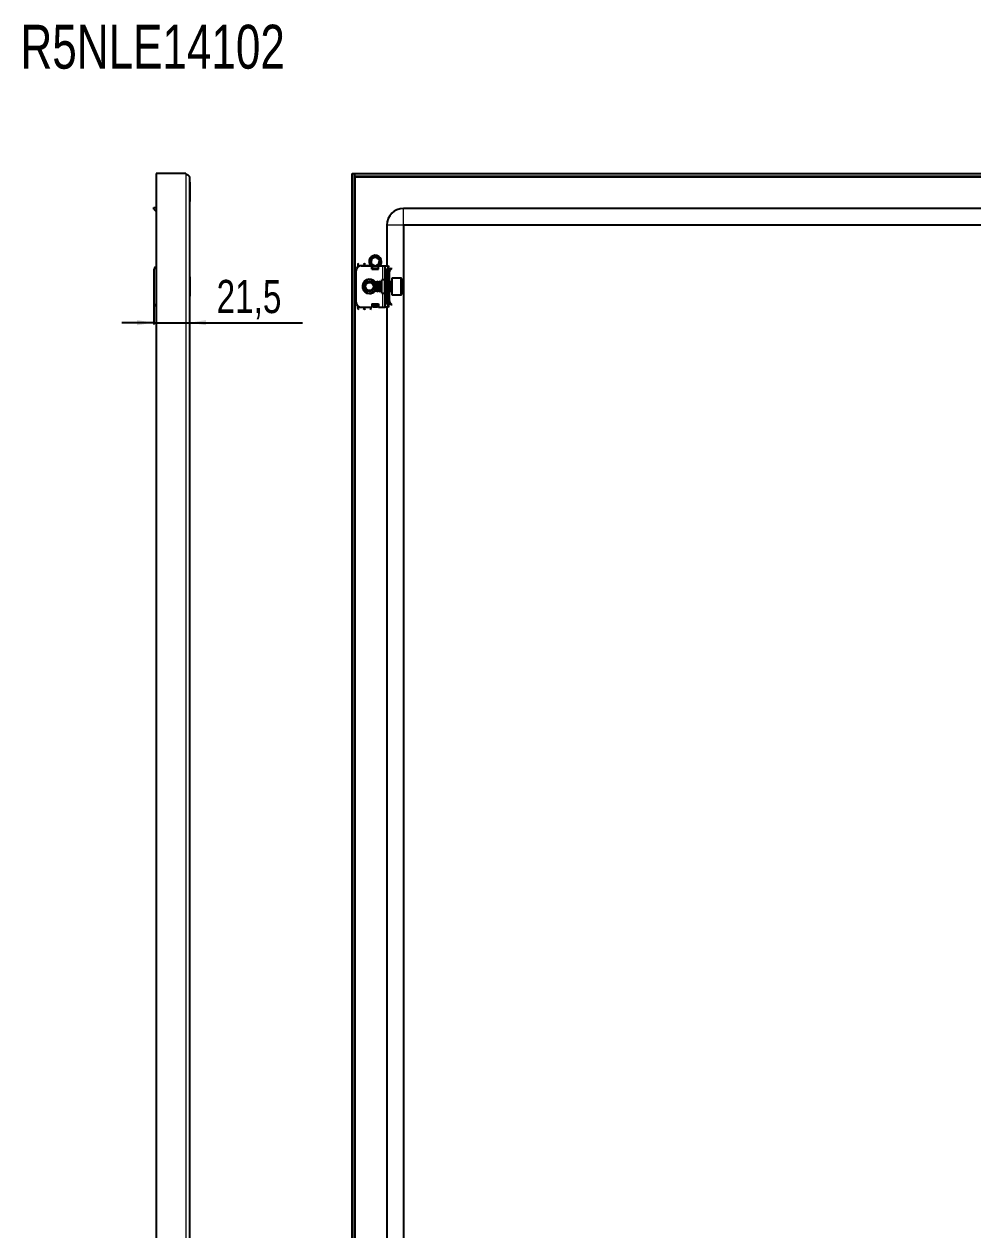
# Model space of a CAD drawing. Header units: millimetres. Extents: x -416 to 1834, y -517 to 1061.
# Drawn here: x 690 to 1262, y 334 to 1061 of the extents above; entities that cross this region are included whole.
import ezdxf

# ---------------------------------------------------------------- set-up
doc = ezdxf.new("R2010")
doc.units = ezdxf.units.MM
doc.layers.add('FORMAT', color=7, linetype='Continuous')
doc.styles.add('SLDTEXTSTYLE0', font='TXT', dxfattribs={"width": 0.75})
doc.dimstyles.new('SLDDIMSTYLE1', dxfattribs={"dimtxt": 20, "dimasz": 10, "dimexe": 0, "dimexo": 0.0625, "dimgap": 5, "dimtad": 2, "dimdec": 1, "dimrnd": 1e-09, "dimzin": 12, "dimdsep": 46, "dimtxsty": 'SLDTEXTSTYLE0', "dimsah": 1, "dimcen": 0.09, "dimadec": 0, "dimazin": 3, "dimtfac": 1, "dimtmove": 0, "dimatfit": 0, "dimfxl": 0, "dimfrac": 2, "dimtolj": 1, "dimtzin": 12, "dimarcsym": 0})

# ---------------------------------------------------------------- blocks, each defined once
blk = doc.blocks.new('_D_4')
at = {"layer": 'FORMAT'}
for p, q in [((768.38, 893.18), (768.38, 879.85)), ((768.38, 880.85), (749.14, 880.85)), ((768.38, 880.85), (789.88, 880.85)), ((789.88, 880.85), (857.99, 880.85))]:
    blk.add_line(p, q, dxfattribs=at)
for points in [[(768.38, 880.85), (758.38, 882.39), (758.38, 879.31)], [(789.88, 880.85), (799.88, 879.31), (799.88, 882.39)]]:
    blk.add_solid(points, dxfattribs=at)
at = {"layer": 'FORMAT', "insert": (806.27, 906.63), "char_height": 20, "attachment_point": 1, "style": 'SLDTEXTSTYLE0'}
blk.add_mtext('21,5', dxfattribs=at)

msp = doc.modelspace()

# ---------------------------------------------------------------- linework, layer by layer
at = {"color": 7, "linetype": 'Continuous', "lineweight": 25}
for p, q in [((769.88, 970.69), (769.88, -390.31)), ((787.78, 970.69), (769.88, 970.69)), ((789.88, 968.59), (789.88, -388.21)), ((887.88, -390.31), (887.88, 970.69)), ((887.88, 970.69), (889.38, 970.69)), ((889.38, -390.31), (889.38, 970.69)), ((889.58, 970.69), (1832.18, 970.69)), ((889.58, 969.19), (889.58, 970.69)), ((889.58, 969.19), (1832.18, 969.19)), ((790.12, 965.47), (789.88, 965.47)), ((790.12, 965.47), (790.12, 953.9)), ((789.88, 953.9), (790.12, 953.9)), ((768.38, 950.19), (769.88, 950.19)), ((768.38, 949.19), (768.38, 950.19)), ((768.38, 949.19), (769.38, 948.19)), ((769.88, 948.19), (769.38, 948.19)), ((1348.38, 949.69), (918.88, 949.69)), ((908.88, 939.69), (908.88, 915.19)), ((918.88, 939.69), (918.88, -359.31)), ((1802.88, 939.69), (918.88, 939.69)), ((891.38, 915.44), (891.38, 914.42)), ((898.88, 917.78), (898.91, 918.03)), ((898.88, 917.58), (898.9, 917.82)), ((898.88, 917.78), (898.88, 917.73)), ((898.88, 917.58), (898.88, 917.53)), ((898.89, 917.99), (898.89, 917.94)), ((898.89, 917.38), (898.9, 917.33)), ((898.92, 918.19), (898.91, 918.14)), ((898.92, 917.19), (898.93, 917.14)), ((898.96, 918.39), (898.95, 918.34)), ((898.96, 918.39), (899.04, 918.63)), ((898.96, 917), (898.97, 916.96)), ((899.01, 918.58), (899, 918.53)), ((899, 916.82), (899.02, 916.78)), ((899.06, 916.65), (899.07, 916.64)), ((899.65, 915.68), (899.68, 915.64)), ((899.79, 915.54), (899.82, 915.5)), ((900.09, 920.1), (900.05, 920.07)), ((900.25, 920.21), (900.46, 920.32)), ((900.43, 920.31), (900.39, 920.29)), ((900.43, 920.24), (900.39, 920.29)), ((900.43, 920.31), (900.65, 920.39)), ((900.61, 920.41), (900.57, 920.39)), ((900.8, 920.49), (900.76, 920.47)), ((900.8, 920.49), (901.03, 920.56)), ((901, 920.55), (900.95, 920.54)), ((901.19, 920.61), (901.14, 920.6)), ((902.08, 920.68), (901.33, 920.61)), ((903.57, 920.16), (903.53, 920.19)), ((903.74, 920.04), (903.7, 920.07)), ((903.9, 919.91), (903.86, 919.94)), ((904.14, 915.72), (903.98, 915.59)), ((904.12, 915.76), (904, 915.57)), ((904.04, 919.77), (904.01, 919.8)), ((904.04, 919.77), (904.16, 919.63)), ((904.15, 919.64), (904.14, 919.66)), ((904.17, 918.55), (904.34, 918.14)), ((904.65, 916.57), (904.54, 916.38)), ((904.66, 916.57), (904.56, 916.39)), ((904.71, 916.71), (904.73, 916.75)), ((904.77, 916.89), (904.78, 916.93)), ((904.87, 917.49), (904.81, 917.18)), ((904.82, 917.08), (904.83, 917.13)), ((904.85, 917.28), (904.86, 917.33)), ((904.87, 917.49), (904.87, 917.54)), ((904.88, 917.69), (904.88, 917.68)), ((768.38, 912.19), (768.38, 893.19)), ((790.13, 908.47), (789.88, 908.47)), ((790.13, 908.47), (790.13, 907.75)), ((890.38, 893.19), (890.38, 912.19)), ((893.38, 915.19), (899.88, 915.19)), ((899.88, 913.19), (899.88, 915.19)), ((900.13, 914.37), (899.88, 914.51)), ((899.88, 913.19), (903.88, 913.19)), ((899.94, 915.4), (899.97, 915.37)), ((900.08, 913.19), (900.08, 914.4)), ((900.1, 915.27), (900.14, 915.24)), ((900.13, 914.81), (900.47, 915.05)), ((900.63, 914.81), (900.13, 914.45)), ((900.13, 914.45), (900.13, 914.81)), ((900.13, 913.54), (900.13, 914.45)), ((900.13, 913.19), (900.13, 913.54)), ((900.27, 915.15), (900.31, 915.13)), ((900.45, 915.05), (900.49, 915.03)), ((900.63, 914.81), (901.03, 914.81)), ((900.98, 914.82), (900.78, 914.93)), ((900.8, 914.89), (900.85, 914.87)), ((900.98, 914.82), (901.02, 914.81)), ((901.16, 914.77), (901.2, 914.76)), ((902.33, 914.72), (902.14, 914.7)), ((902.48, 914.75), (902.52, 914.76)), ((902.85, 914.85), (902.57, 914.79)), ((902.72, 914.81), (903.13, 914.81)), ((903.63, 914.45), (903.13, 914.81)), ((903.22, 915.09), (903.63, 914.81)), ((903.42, 915.11), (903.23, 915.03)), ((903.63, 914.81), (903.63, 914.45)), ((903.88, 914.51), (903.63, 914.37)), ((903.63, 914.45), (903.63, 913.54)), ((903.63, 913.54), (903.63, 913.19)), ((903.88, 913.19), (903.88, 915.19)), ((903.88, 915.19), (906.38, 915.19)), ((906.38, 915.19), (907.88, 915.19)), ((907.88, 915.19), (909.88, 915.19)), ((907.88, 912.19), (907.88, 915.19)), ((907.88, 893.19), (907.88, 912.19)), ((908.88, 893.19), (908.88, 912.19)), ((909.88, 915.19), (909.88, 914.42)), ((909.88, 914.42), (909.88, 890.95)), ((909.88, 914.1), (910.08, 913.89)), ((910.38, 911.44), (909.88, 911.44)), ((909.88, 907.94), (909.88, 911.44)), ((910.38, 913.19), (910.38, 912.73)), ((910.38, 907.94), (910.38, 911.44)), ((910.46, 912.85), (911.44, 913.83)), ((910.82, 912.5), (910.46, 912.85)), ((910.82, 912.5), (911.79, 913.47)), ((911.44, 913.83), (911.79, 913.47)), ((790.13, 907.75), (790.13, 896.9)), ((902.43, 905.69), (901.88, 905.13)), ((901.88, 905.13), (901.88, 901.37)), ((901.88, 901.37), (901.88, 900.24)), ((902.49, 905.69), (902.43, 905.69)), ((902.43, 905.69), (902.43, 901.07)), ((902.43, 901.07), (902.43, 899.69)), ((902.88, 905.13), (902.49, 905.69)), ((902.49, 905.69), (902.49, 905.21)), ((902.49, 905.21), (902.49, 899.69)), ((903.27, 905.69), (902.88, 905.13)), ((902.88, 905.13), (902.88, 904.75)), ((902.88, 904.75), (902.88, 900.24)), ((903.49, 905.69), (903.27, 905.69)), ((903.27, 905.69), (903.27, 905.21)), ((903.27, 905.21), (903.27, 899.69)), ((903.88, 905.13), (903.49, 905.69)), ((903.49, 905.69), (903.49, 905.21)), ((903.49, 905.21), (903.49, 899.69)), ((904.27, 905.69), (903.88, 905.13)), ((903.88, 905.13), (903.88, 904.75)), ((903.88, 904.75), (903.88, 900.24)), ((904.49, 905.69), (904.27, 905.69)), ((904.27, 905.69), (904.27, 905.21)), ((904.27, 905.21), (904.27, 899.69)), ((904.88, 905.13), (904.49, 905.69)), ((904.49, 905.69), (904.49, 905.21)), ((904.49, 905.21), (904.49, 899.69)), ((905.27, 905.69), (904.88, 905.13)), ((904.88, 905.13), (904.88, 904.75)), ((904.88, 904.75), (904.88, 900.24)), ((905.49, 905.69), (905.27, 905.69)), ((905.27, 905.69), (905.27, 905.21)), ((905.27, 905.21), (905.27, 899.69)), ((905.88, 905.13), (905.49, 905.69)), ((905.49, 905.69), (905.49, 905.21)), ((905.49, 905.21), (905.49, 899.69)), ((907.38, 906.69), (905.88, 906.69)), ((905.88, 898.69), (905.88, 906.69)), ((910.38, 907.94), (909.88, 907.94)), ((910.27, 905.69), (909.88, 905.13)), ((910.49, 905.69), (910.27, 905.69)), ((910.27, 905.69), (910.27, 905.21)), ((910.27, 905.21), (910.27, 899.69)), ((910.38, 905.69), (910.38, 907.94)), ((910.88, 905.13), (910.49, 905.69)), ((910.49, 905.69), (910.49, 905.21)), ((910.49, 905.21), (910.49, 899.69)), ((911.27, 905.69), (910.88, 905.13)), ((910.88, 905.13), (910.88, 904.75)), ((910.88, 904.75), (910.88, 900.24)), ((911.63, 905.69), (911.27, 905.69)), ((911.27, 905.69), (911.27, 905.21)), ((911.27, 905.21), (911.27, 899.69)), ((917.28, 907.69), (911.88, 907.69)), ((911.88, 907.69), (911.88, 899.99)), ((917.88, 907.09), (917.88, 900.32)), ((789.88, 896.9), (790.13, 896.9)), ((901.88, 900.24), (902.43, 899.69)), ((902.43, 899.69), (902.49, 899.69)), ((902.49, 899.69), (902.88, 900.24)), ((902.88, 900.24), (903.27, 899.69)), ((903.27, 899.69), (903.49, 899.69)), ((903.49, 899.69), (903.88, 900.24)), ((903.88, 900.24), (904.27, 899.69)), ((904.27, 899.69), (904.49, 899.69)), ((904.49, 899.69), (904.88, 900.24)), ((904.88, 900.24), (905.27, 899.69)), ((905.27, 899.69), (905.49, 899.69)), ((905.49, 899.69), (905.88, 900.24)), ((905.88, 898.69), (907.38, 898.69)), ((909.88, 900.24), (910.27, 899.69)), ((909.88, 897.44), (910.38, 897.44)), ((909.88, 893.94), (909.88, 897.44)), ((910.38, 893.94), (909.88, 893.94)), ((910.27, 899.69), (910.49, 899.69)), ((910.38, 897.44), (910.38, 899.69)), ((910.38, 893.94), (910.38, 897.44)), ((910.49, 899.69), (910.88, 900.24)), ((910.88, 900.24), (911.27, 899.69)), ((911.27, 899.69), (911.63, 899.69)), ((911.88, 899.99), (911.88, 897.69)), ((911.88, 897.69), (917.28, 897.69)), ((917.88, 900.32), (917.88, 898.29)), ((891.38, 890.95), (891.38, 889.94)), ((893.38, 890.19), (899.88, 890.19)), ((899.38, 890.19), (899.38, 889.94)), ((899.88, 892.19), (899.88, 890.19)), ((899.88, 892.19), (903.88, 892.19)), ((899.88, 890.3), (900.08, 890.3)), ((900.08, 890.3), (900.08, 892.19)), ((900.13, 891.83), (900.13, 892.19)), ((900.13, 890.92), (900.13, 891.83)), ((900.13, 890.57), (900.13, 890.92)), ((900.13, 890.92), (900.63, 890.57)), ((900.63, 890.21), (900.13, 890.57)), ((900.63, 890.57), (900.63, 890.21)), ((903.13, 890.57), (900.63, 890.57)), ((903.13, 890.21), (900.63, 890.21)), ((903.13, 890.57), (903.63, 890.92)), ((903.13, 890.21), (903.13, 890.57)), ((903.63, 890.57), (903.13, 890.21)), ((903.63, 892.19), (903.63, 891.83)), ((903.63, 891.83), (903.63, 890.92)), ((903.63, 890.92), (903.63, 890.57)), ((903.88, 892.19), (903.88, 890.19)), ((903.88, 890.19), (906.38, 890.19)), ((906.38, 890.19), (907.88, 890.19)), ((907.88, 890.19), (907.88, 893.19)), ((909.88, 890.19), (907.88, 890.19)), ((908.88, 890.19), (908.88, 302.69)), ((910.08, 891.48), (909.88, 891.27)), ((909.88, 890.95), (909.88, 890.19)), ((910.38, 892.19), (910.38, 892.58)), ((910.82, 892.88), (910.46, 892.52)), ((910.46, 892.52), (911.44, 891.55)), ((910.82, 892.88), (911.79, 891.9)), ((911.44, 891.55), (911.79, 891.9))]:
    msp.add_line(p, q, dxfattribs=at)
at = {"color": 8, "linetype": 'Continuous', "lineweight": 18}
for p, q in [((787.78, 970.69), (787.78, -390.31)), ((889.98, -388.21), (889.98, 968.59)), ((889.98, 968.59), (1831.78, 968.59)), ((918.88, 939.69), (918.88, 949.69)), ((918.88, 939.69), (908.88, 939.69)), ((891.38, 915.44), (895.38, 915.44)), ((895.38, 915.44), (898.88, 915.44)), ((903.63, 913.54), (900.13, 913.54)), ((906.38, 906.69), (906.38, 915.19)), ((908.88, 912.19), (907.88, 912.19)), ((909.88, 913.69), (910.08, 913.89)), ((909.88, 913.19), (910.38, 913.19)), ((907.38, 898.69), (907.38, 906.69)), ((911.63, 899.69), (911.63, 905.69)), ((917.28, 899.99), (917.28, 907.69)), ((906.38, 890.19), (906.38, 898.69)), ((917.28, 897.69), (917.28, 899.99)), ((891.38, 889.94), (895.38, 889.94)), ((899.38, 889.94), (895.38, 889.94)), ((900.13, 891.83), (903.63, 891.83)), ((907.88, 893.19), (908.88, 893.19)), ((909.88, 892.19), (910.38, 892.19)), ((909.88, 891.69), (910.08, 891.48))]:
    msp.add_line(p, q, dxfattribs=at)
at = {"color": 7, "linetype": 'Continuous', "lineweight": 25}
for radius in [3, 2.76, 2.45]:
    msp.add_circle((898.38, 902.69), radius, dxfattribs=at)
for centre, radius, start, end in [((918.88, 939.69), 10, 90, 180), ((901.88, 917.69), 3.75, 0, 221.81031), ((901.88, 917.69), 2.5, 168.59442, 228.59442), ((901.88, 917.69), 2.5, 108.59442, 168.59442), ((901.88, 917.69), 2.5, 228.59442, 288.59442), ((901.88, 917.69), 2.5, 75.88813, 108.59442), ((901.88, 917.69), 3, 59.92857, 86.21929), ((901.88, 917.69), 2.5, 288.59442, 348.59442), ((901.88, 917.69), 3, 360, 40.74374), ((901.88, 917.69), 2.5, 348.59442, 10.51652), ((901.88, 917.69), 3.75, 318.18969, 0), ((771.38, 912.19), 3, 120, 180), ((893.38, 912.19), 3, 90, 180), ((911.88, 912.19), 3, 131.81031, 180), ((909.38, 913.19), 1, 360, 45), ((898.38, 902.69), 4, 90, 331.04498), ((898.38, 902.69), 4, 28.95502, 90), ((907.38, 907.19), 0.5, 270, 0), ((911.63, 905.94), 0.25, 270, 0), ((917.28, 907.09), 0.6, 0, 90), ((907.38, 898.19), 0.5, 0, 90), ((911.63, 899.44), 0.25, 0, 90), ((917.28, 898.29), 0.6, 270, 0), ((771.38, 893.19), 3, 180, 240), ((893.38, 893.19), 3, 180, 270), ((911.88, 893.19), 3, 180, 228.18969), ((909.38, 892.19), 1, 315, 360)]:
    msp.add_arc(centre, radius, start, end, dxfattribs=at)
at = {"color": 8, "linetype": 'Continuous', "lineweight": 18}
for start, end in [(35.46217, 270), (270, 324.53783)]:
    msp.add_arc((898.38, 902.69), 4.5, start, end, dxfattribs=at)
at = {"color": 7, "linetype": 'Continuous', "lineweight": 25}
for points, knots in [([(787.78, 970.69), (788.06, 970.51), (788.62, 970.15), (789.32, 969.62), (789.79, 969.09), (789.85, 968.75), (789.88, 968.59)], [0, 0, 0, 0, 0.254757, 0.509649, 0.764542, 1, 1, 1, 1]), ([(889.58, 969.58), (889.57, 969.61), (889.43, 969.98), (889.4, 970.35), (889.38, 970.69)], [0, 0, 0, 0, 0.09093, 1, 1, 1, 1]), ([(889.98, 968.59), (889.89, 968.77), (889.8, 968.97), (889.73, 969.17), (889.72, 969.19)], [0, 0, 0, 0, 0.908361, 1, 1, 1, 1]), ([(891.38, 915.44), (891.47, 915.68), (891.66, 916.17), (891.85, 916.56), (891.95, 916.76)], [0, 0, 0, 0, 0.502065, 1, 1, 1, 1]), ([(894.81, 916.75), (894.88, 916.59), (895.06, 916.24), (895.25, 915.76), (895.36, 915.48), (895.38, 915.44)], [0, 0, 0, 0, 0.415483, 0.917152, 1, 1, 1, 1]), ([(895.38, 915.44), (895.47, 915.68), (895.66, 916.17), (895.85, 916.56), (895.95, 916.76)], [0, 0, 0, 0, 0.502065, 1, 1, 1, 1]), ([(898.88, 917.78), (898.91, 917.8), (898.97, 917.83), (899.07, 917.85), (899.16, 917.86), (899.21, 917.85), (899.23, 917.84)], [0, 0, 0, 0, 0.293779, 0.558982, 0.818494, 1, 1, 1, 1]), ([(899.1, 917.75), (899.09, 917.76), (899.04, 917.76), (898.96, 917.76), (898.91, 917.74), (898.88, 917.73)], [0, 0, 0, 0, 0.236131, 0.613435, 1, 1, 1, 1]), ([(899.65, 915.68), (899.53, 915.83), (899.25, 916.18), (898.96, 916.84), (898.91, 917.35), (898.88, 917.6)], [0, 0, 0, 0, 0.274163, 0.639603, 1, 1, 1, 1]), ([(898.89, 917.99), (898.93, 918), (898.99, 918.02), (899.09, 918.04), (899.18, 918.03), (899.26, 918.01), (899.32, 917.99), (899.34, 917.97), (899.34, 917.97)], [0, 0, 0, 0, 0.227908, 0.430276, 0.627707, 0.816134, 0.99284, 1, 1, 1, 1]), ([(899.27, 917.89), (899.27, 917.89), (899.23, 917.91), (899.16, 917.94), (899.07, 917.95), (898.97, 917.95), (898.92, 917.94), (898.89, 917.94)], [0, 0, 0, 0, 0.050156, 0.304513, 0.55888, 0.776903, 1, 1, 1, 1]), ([(898.99, 916.94), (898.97, 916.98), (898.91, 917.13), (898.9, 917.3), (898.89, 917.41)], [0, 0, 0, 0, 0.28291, 1, 1, 1, 1]), ([(899.35, 918), (899.33, 918.02), (899.28, 918.06), (899.19, 918.11), (899.1, 918.14), (899, 918.15), (898.94, 918.15), (898.91, 918.14)], [0, 0, 0, 0, 0.19243, 0.403622, 0.614801, 0.805152, 1, 1, 1, 1]), ([(898.92, 918.19), (898.96, 918.2), (899.02, 918.22), (899.12, 918.22), (899.2, 918.2), (899.28, 918.17), (899.35, 918.13), (899.38, 918.1), (899.4, 918.09)], [0, 0, 0, 0, 0.205811, 0.38496, 0.558827, 0.724121, 0.878934, 1, 1, 1, 1]), ([(899.38, 918.14), (899.36, 918.16), (899.32, 918.21), (899.24, 918.26), (899.15, 918.31), (899.05, 918.34), (898.98, 918.34), (898.95, 918.34)], [0, 0, 0, 0, 0.183111, 0.381533, 0.579913, 0.787111, 1, 1, 1, 1]), ([(898.96, 918.39), (899, 918.39), (899.06, 918.4), (899.16, 918.39), (899.24, 918.36), (899.31, 918.32), (899.37, 918.27), (899.4, 918.23), (899.41, 918.21)], [0, 0, 0, 0, 0.207037, 0.38272, 0.55212, 0.712365, 0.86221, 1, 1, 1, 1]), ([(899, 918.52), (899.01, 918.54), (899.02, 918.65), (899.08, 918.76), (899.12, 918.84)], [0, 0, 0, 0, 0.218168, 1, 1, 1, 1]), ([(899.42, 918.22), (899.41, 918.24), (899.39, 918.29), (899.33, 918.36), (899.26, 918.43), (899.17, 918.48), (899.09, 918.52), (899.03, 918.53), (899, 918.53)], [0, 0, 0, 0, 0.112687, 0.266978, 0.464332, 0.661607, 0.829157, 1, 1, 1, 1]), ([(899.19, 916.39), (899.17, 916.42), (899.08, 916.55), (899.03, 916.72), (899, 916.85)], [0, 0, 0, 0, 0.192577, 1, 1, 1, 1]), ([(899.01, 918.58), (899.04, 918.58), (899.1, 918.58), (899.19, 918.55), (899.26, 918.51), (899.32, 918.47), (899.37, 918.41), (899.41, 918.35), (899.43, 918.31), (899.43, 918.3)], [0, 0, 0, 0, 0.164802, 0.328662, 0.485343, 0.633184, 0.771489, 0.900657, 1, 1, 1, 1]), ([(899.43, 918.18), (899.42, 918.15), (899.4, 918.07), (899.35, 917.97), (899.28, 917.89), (899.21, 917.82), (899.14, 917.77), (899.08, 917.74), (899.05, 917.73), (899.04, 917.72)], [0, 0, 0, 0, 0.125166, 0.336769, 0.488675, 0.640371, 0.791962, 0.943503, 1, 1, 1, 1]), ([(899.04, 917.72), (899.04, 917.65), (899.06, 917.26), (899.24, 916.59), (899.61, 916.11), (899.78, 915.89)], [0, 0, 0, 0, 0.108003, 0.585763, 1, 1, 1, 1]), ([(900.42, 920.24), (900.34, 920.19), (899.99, 919.96), (899.5, 919.45), (899.28, 918.9), (899.18, 918.65)], [0, 0, 0, 0, 0.128781, 0.613629, 1, 1, 1, 1]), ([(899.18, 918.65), (899.18, 918.65), (899.21, 918.64), (899.26, 918.62), (899.33, 918.57), (899.37, 918.51), (899.41, 918.44), (899.44, 918.34), (899.44, 918.24), (899.43, 918.19), (899.43, 918.18)], [0, 0, 0, 0, 0.022761, 0.192243, 0.346896, 0.477535, 0.588677, 0.783334, 0.968624, 1, 1, 1, 1]), ([(899.44, 918.25), (899.44, 918.28), (899.43, 918.35), (899.39, 918.43), (899.34, 918.51), (899.28, 918.57), (899.22, 918.62), (899.19, 918.65), (899.18, 918.65)], [0, 0, 0, 0, 0.182737, 0.363423, 0.543947, 0.724373, 0.904747, 1, 1, 1, 1]), ([(899.57, 915.8), (899.53, 915.84), (899.39, 915.98), (899.3, 916.15), (899.23, 916.27)], [0, 0, 0, 0, 0.288707, 1, 1, 1, 1]), ([(899.24, 919.1), (899.25, 919.12), (899.32, 919.3), (899.44, 919.45), (899.55, 919.58)], [0, 0, 0, 0, 0.128161, 1, 1, 1, 1]), ([(899.65, 915.68), (899.67, 915.7), (899.7, 915.75), (899.76, 915.81), (899.83, 915.85), (899.91, 915.88), (899.98, 915.89), (900.04, 915.9), (900.08, 915.89), (900.1, 915.88)], [0, 0, 0, 0, 0.169226, 0.337427, 0.497935, 0.649179, 0.790582, 0.922688, 1, 1, 1, 1]), ([(900.14, 915.84), (900.14, 915.84), (900.07, 915.85), (899.97, 915.83), (899.86, 915.78), (899.77, 915.73), (899.71, 915.67), (899.68, 915.64)], [0, 0, 0, 0, 0.046579, 0.362688, 0.551736, 0.740753, 1, 1, 1, 1]), ([(899.78, 915.89), (899.78, 915.89), (899.81, 915.91), (899.86, 915.92), (899.95, 915.93), (900.05, 915.92), (900.15, 915.87), (900.2, 915.83), (900.22, 915.81)], [0, 0, 0, 0, 0.0458661, 0.2307436, 0.3874614, 0.6582461, 0.861978, 1, 1, 1, 1]), ([(900.14, 915.87), (900.11, 915.89), (900.05, 915.91), (899.95, 915.91), (899.86, 915.91), (899.81, 915.9), (899.78, 915.89)], [0, 0, 0, 0, 0.2517951, 0.502165, 0.752314, 1, 1, 1, 1]), ([(899.79, 915.54), (899.8, 915.57), (899.83, 915.63), (899.89, 915.7), (899.95, 915.76), (900.02, 915.79), (900.09, 915.82), (900.14, 915.82), (900.16, 915.82)], [0, 0, 0, 0, 0.211659, 0.390361, 0.562352, 0.724819, 0.876696, 1, 1, 1, 1]), ([(900.23, 915.77), (900.2, 915.76), (900.13, 915.75), (900.04, 915.71), (899.96, 915.66), (899.88, 915.59), (899.84, 915.53), (899.82, 915.5)], [0, 0, 0, 0, 0.190996, 0.383798, 0.576553, 0.78528, 1, 1, 1, 1]), ([(899.94, 915.4), (899.95, 915.43), (899.97, 915.5), (900.01, 915.58), (900.07, 915.65), (900.14, 915.7), (900.2, 915.73), (900.23, 915.74), (900.24, 915.74)], [0, 0, 0, 0, 0.2192122, 0.4093392, 0.5935966, 0.7685681, 0.9323945, 1, 1, 1, 1]), ([(900.33, 915.68), (900.33, 915.68), (900.3, 915.67), (900.24, 915.64), (900.15, 915.59), (900.07, 915.53), (900.01, 915.45), (899.99, 915.4), (899.97, 915.37)], [0, 0, 0, 0, 0.002693, 0.20821, 0.413641, 0.619057, 0.807274, 1, 1, 1, 1]), ([(900.1, 915.27), (900.1, 915.31), (900.12, 915.38), (900.15, 915.46), (900.2, 915.54), (900.27, 915.6), (900.31, 915.64), (900.35, 915.65), (900.35, 915.65)], [0, 0, 0, 0, 0.222831, 0.420099, 0.612409, 0.79585, 0.967895, 1, 1, 1, 1]), ([(900.39, 915.55), (900.38, 915.55), (900.34, 915.53), (900.28, 915.48), (900.22, 915.4), (900.17, 915.33), (900.15, 915.27), (900.14, 915.24)], [0, 0, 0, 0, 0.084965, 0.329338, 0.573716, 0.784411, 1, 1, 1, 1]), ([(900.22, 915.81), (900.23, 915.8), (900.27, 915.77), (900.32, 915.71), (900.37, 915.62), (900.4, 915.54), (900.43, 915.45), (900.43, 915.39), (900.43, 915.37)], [0, 0, 0, 0, 0.066273, 0.267344, 0.423096, 0.618734, 0.814089, 1, 1, 1, 1]), ([(900.27, 915.15), (900.27, 915.19), (900.28, 915.26), (900.31, 915.35), (900.35, 915.44), (900.39, 915.49), (900.41, 915.5), (900.41, 915.51)], [0, 0, 0, 0, 0.275174, 0.522846, 0.765225, 0.99702, 1, 1, 1, 1]), ([(901.08, 920.06), (901.07, 920.05), (901.02, 920.04), (900.94, 920.03), (900.84, 920.03), (900.75, 920.04), (900.67, 920.06), (900.59, 920.1), (900.51, 920.15), (900.45, 920.19), (900.42, 920.23), (900.42, 920.24)], [0, 0, 0, 0, 0.0429601, 0.1733, 0.2742626, 0.4010814, 0.5277159, 0.6542588, 0.7807587, 0.9368521, 1, 1, 1, 1]), ([(900.43, 920.31), (900.46, 920.29), (900.52, 920.26), (900.59, 920.18), (900.63, 920.12), (900.65, 920.08), (900.65, 920.07)], [0, 0, 0, 0, 0.319514, 0.608493, 0.891527, 1, 1, 1, 1]), ([(900.72, 920.05), (900.72, 920.05), (900.72, 920.08), (900.71, 920.15), (900.67, 920.24), (900.63, 920.32), (900.59, 920.36), (900.57, 920.39)], [0, 0, 0, 0, 0.00279, 0.269575, 0.536371, 0.765499, 1, 1, 1, 1]), ([(900.61, 920.41), (900.64, 920.38), (900.7, 920.34), (900.76, 920.27), (900.8, 920.19), (900.83, 920.11), (900.83, 920.05), (900.83, 920.03)], [0, 0, 0, 0, 0.234253, 0.442787, 0.646465, 0.841043, 1, 1, 1, 1]), ([(900.87, 920.03), (900.87, 920.06), (900.88, 920.12), (900.87, 920.22), (900.85, 920.31), (900.81, 920.4), (900.78, 920.45), (900.76, 920.47)], [0, 0, 0, 0, 0.181695, 0.396783, 0.61186, 0.803681, 1, 1, 1, 1]), ([(900.8, 920.49), (900.83, 920.46), (900.88, 920.42), (900.93, 920.33), (900.96, 920.25), (900.98, 920.17), (900.98, 920.09), (900.97, 920.05), (900.96, 920.03)], [0, 0, 0, 0, 0.208724, 0.39105, 0.568219, 0.73683, 0.894853, 1, 1, 1, 1]), ([(900.99, 920.04), (900.99, 920.04), (901.01, 920.08), (901.02, 920.16), (901.03, 920.26), (901.02, 920.36), (901, 920.45), (900.97, 920.51), (900.95, 920.54)], [0, 0, 0, 0, 0.043388, 0.23288, 0.422274, 0.611632, 0.803279, 1, 1, 1, 1]), ([(901, 920.55), (901.02, 920.53), (901.06, 920.47), (901.1, 920.39), (901.12, 920.3), (901.12, 920.22), (901.11, 920.14), (901.09, 920.09), (901.08, 920.06), (901.07, 920.06)], [0, 0, 0, 0, 0.198483, 0.367712, 0.531083, 0.685778, 0.830503, 0.965152, 1, 1, 1, 1]), ([(901.33, 920.61), (901.34, 920.59), (901.36, 920.55), (901.37, 920.47), (901.37, 920.39), (901.36, 920.31), (901.32, 920.23), (901.26, 920.15), (901.16, 920.09), (901.1, 920.07), (901.08, 920.06)], [0, 0, 0, 0, 0.098631, 0.238541, 0.378532, 0.49895, 0.601027, 0.777401, 0.9101, 1, 1, 1, 1]), ([(901.1, 920.07), (901.11, 920.1), (901.14, 920.15), (901.17, 920.23), (901.18, 920.33), (901.19, 920.46), (901.16, 920.54), (901.14, 920.6)], [0, 0, 0, 0, 0.13286, 0.29106, 0.491007, 0.69089, 1, 1, 1, 1]), ([(901.19, 920.61), (901.2, 920.58), (901.23, 920.53), (901.25, 920.44), (901.26, 920.36), (901.26, 920.28), (901.23, 920.19), (901.19, 920.13), (901.16, 920.09)], [0, 0, 0, 0, 0.16279, 0.324686, 0.479688, 0.626058, 0.76302, 1, 1, 1, 1]), ([(901.18, 920.1), (901.18, 920.11), (901.21, 920.14), (901.25, 920.19), (901.29, 920.27), (901.32, 920.36), (901.34, 920.46), (901.34, 920.54), (901.33, 920.59), (901.33, 920.61)], [0, 0, 0, 0, 0.036757, 0.196192, 0.355485, 0.51469, 0.719746, 0.882005, 1, 1, 1, 1]), ([(902.49, 920.11), (902.77, 920.06), (903.07, 920.01), (903.33, 919.88), (903.34, 919.87)], [0, 0, 0, 0, 0.9656715, 1, 1, 1, 1]), ([(902.49, 920.11), (902.58, 920.07), (902.72, 920.02), (902.84, 919.94), (902.88, 919.92)], [0, 0, 0, 0, 0.681733, 1, 1, 1, 1]), ([(902.88, 919.92), (902.96, 919.88), (903.28, 919.73), (903.79, 919.31), (904.04, 918.81), (904.17, 918.55)], [0, 0, 0, 0, 0.130652, 0.560007, 1, 1, 1, 1]), ([(903.04, 915.32), (903.1, 915.36), (903.42, 915.55), (903.92, 916.01), (904.22, 916.6), (904.31, 916.94), (904.33, 917)], [0, 0, 0, 0, 0.104785, 0.513079, 0.918136, 1, 1, 1, 1]), ([(903.34, 919.87), (903.34, 919.89), (903.33, 919.94), (903.32, 920.01), (903.32, 920.1), (903.34, 920.19), (903.37, 920.25), (903.38, 920.28)], [0, 0, 0, 0, 0.113604, 0.31095, 0.508229, 0.75166, 1, 1, 1, 1]), ([(903.4, 920.27), (903.4, 920.24), (903.4, 920.17), (903.37, 920.07), (903.34, 920.01), (903.33, 919.99), (903.33, 919.99)], [0, 0, 0, 0, 0.357139, 0.680979, 0.998183, 1, 1, 1, 1]), ([(903.34, 919.9), (903.36, 919.92), (903.41, 919.95), (903.46, 920.02), (903.51, 920.1), (903.52, 920.16), (903.53, 920.19)], [0, 0, 0, 0, 0.228254, 0.510351, 0.752319, 1, 1, 1, 1]), ([(903.95, 919.47), (903.93, 919.46), (903.89, 919.45), (903.8, 919.44), (903.7, 919.46), (903.61, 919.5), (903.53, 919.55), (903.45, 919.63), (903.38, 919.75), (903.35, 919.83), (903.34, 919.87)], [0, 0, 0, 0, 0.073646, 0.169563, 0.351373, 0.438893, 0.519676, 0.682906, 0.8512, 1, 1, 1, 1]), ([(903.57, 920.16), (903.57, 920.13), (903.56, 920.06), (903.53, 919.96), (903.48, 919.89), (903.43, 919.83), (903.39, 919.8), (903.37, 919.79)], [0, 0, 0, 0, 0.240212, 0.454711, 0.664287, 0.864517, 1, 1, 1, 1]), ([(903.38, 919.75), (903.41, 919.76), (903.47, 919.79), (903.54, 919.84), (903.61, 919.91), (903.67, 919.99), (903.69, 920.04), (903.7, 920.07)], [0, 0, 0, 0, 0.172104, 0.391099, 0.610089, 0.802801, 1, 1, 1, 1]), ([(904.71, 916.71), (904.51, 916.28), (904.19, 915.64), (903.6, 915.24), (903.4, 915.1)], [0, 0, 0, 0, 0.657042, 1, 1, 1, 1]), ([(903.74, 920.04), (903.73, 920), (903.72, 919.94), (903.67, 919.85), (903.62, 919.78), (903.55, 919.72), (903.49, 919.68), (903.45, 919.67), (903.43, 919.67)], [0, 0, 0, 0, 0.209239, 0.392702, 0.571062, 0.740844, 0.899958, 1, 1, 1, 1]), ([(903.45, 919.65), (903.46, 919.65), (903.5, 919.65), (903.57, 919.68), (903.66, 919.72), (903.74, 919.78), (903.81, 919.85), (903.84, 919.91), (903.86, 919.94)], [0, 0, 0, 0, 0.0505, 0.241124, 0.431653, 0.622154, 0.808692, 1, 1, 1, 1]), ([(903.9, 919.91), (903.88, 919.87), (903.86, 919.81), (903.81, 919.73), (903.74, 919.67), (903.68, 919.62), (903.6, 919.59), (903.55, 919.58), (903.51, 919.58), (903.51, 919.58)], [0, 0, 0, 0, 0.198035, 0.367663, 0.531495, 0.686664, 0.831818, 0.981917, 1, 1, 1, 1]), ([(903.52, 919.57), (903.53, 919.57), (903.56, 919.56), (903.63, 919.57), (903.71, 919.59), (903.8, 919.62), (903.87, 919.67), (903.95, 919.73), (903.99, 919.78), (904.01, 919.8)], [0, 0, 0, 0, 0.018281, 0.175639, 0.332896, 0.490097, 0.647274, 0.821632, 1, 1, 1, 1]), ([(904.04, 919.77), (904.02, 919.74), (903.99, 919.69), (903.94, 919.62), (903.87, 919.57), (903.8, 919.54), (903.72, 919.52), (903.65, 919.51), (903.6, 919.52), (903.57, 919.53)], [0, 0, 0, 0, 0.159446, 0.318034, 0.469983, 0.61348, 0.747649, 0.872856, 1, 1, 1, 1]), ([(903.59, 919.52), (903.62, 919.51), (903.68, 919.49), (903.76, 919.5), (903.84, 919.5), (903.92, 919.53), (904.03, 919.57), (904.1, 919.63), (904.14, 919.66)], [0, 0, 0, 0, 0.149407, 0.278563, 0.407661, 0.536722, 0.727045, 1, 1, 1, 1]), ([(904.43, 916.17), (904.41, 916.11), (904.31, 915.82), (904.06, 915.61), (903.86, 915.43)], [0, 0, 0, 0, 0.171865, 1, 1, 1, 1]), ([(903.89, 915.46), (903.89, 915.46), (903.9, 915.47), (903.91, 915.48), (903.92, 915.49)], [0, 0, 0, 0, 0.485158, 1, 1, 1, 1]), ([(904.15, 919.64), (904.13, 919.62), (904.1, 919.57), (904.04, 919.52), (903.98, 919.48), (903.95, 919.47), (903.95, 919.47)], [0, 0, 0, 0, 0.315056, 0.630194, 0.945514, 1, 1, 1, 1]), ([(903.95, 919.47), (903.97, 919.45), (904.22, 919.22), (904.56, 918.76), (904.8, 918.15), (904.86, 917.8), (904.88, 917.69)], [0, 0, 0, 0, 0.050685, 0.485619, 0.826643, 1, 1, 1, 1]), ([(904.02, 915.59), (904.02, 915.59), (904.03, 915.6), (904.04, 915.61), (904.05, 915.62)], [0, 0, 0, 0, 0.4842322, 1, 1, 1, 1]), ([(904.51, 916.3), (904.48, 916.23), (904.4, 916.02), (904.24, 915.86), (904.13, 915.75)], [0, 0, 0, 0, 0.333789, 1, 1, 1, 1]), ([(904.14, 915.72), (904.15, 915.73), (904.16, 915.74), (904.18, 915.76), (904.19, 915.78)], [0, 0, 0, 0, 0.296796, 1, 1, 1, 1]), ([(904.33, 917), (904.32, 917.03), (904.31, 917.09), (904.32, 917.16), (904.33, 917.19)], [0, 0, 0, 0, 0.5444726, 1, 1, 1, 1]), ([(904.77, 916.89), (904.74, 916.89), (904.68, 916.88), (904.59, 916.9), (904.51, 916.93), (904.44, 916.97), (904.39, 917.03), (904.35, 917.08), (904.33, 917.12), (904.32, 917.13)], [0, 0, 0, 0, 0.165667, 0.330522, 0.488809, 0.638525, 0.778629, 0.909213, 1, 1, 1, 1]), ([(904.71, 916.71), (904.68, 916.71), (904.63, 916.72), (904.55, 916.75), (904.48, 916.79), (904.42, 916.84), (904.37, 916.9), (904.34, 916.97), (904.32, 917.02), (904.32, 917.05), (904.32, 917.06)], [0, 0, 0, 0, 0.154027, 0.307095, 0.452862, 0.590123, 0.718565, 0.838856, 0.95247, 1, 1, 1, 1]), ([(904.33, 917.19), (904.33, 917.2), (904.34, 917.25), (904.36, 917.3), (904.38, 917.34), (904.39, 917.35)], [0, 0, 0, 0, 0.157682, 0.8030401, 1, 1, 1, 1]), ([(904.39, 917.35), (904.39, 917.46), (904.41, 917.73), (904.36, 917.99), (904.34, 918.14)], [0, 0, 0, 0, 0.408521, 1, 1, 1, 1]), ([(904.82, 917.08), (904.78, 917.07), (904.71, 917.06), (904.62, 917.07), (904.53, 917.09), (904.46, 917.12), (904.4, 917.17), (904.37, 917.2), (904.35, 917.22)], [0, 0, 0, 0, 0.208898, 0.388587, 0.562428, 0.727295, 0.881578, 1, 1, 1, 1]), ([(904.35, 917.19), (904.37, 917.17), (904.4, 917.12), (904.46, 917.07), (904.53, 917.01), (904.61, 916.97), (904.69, 916.94), (904.75, 916.94), (904.78, 916.93)], [0, 0, 0, 0, 0.1372662, 0.3079499, 0.478578, 0.6491848, 0.8228334, 1, 1, 1, 1]), ([(904.35, 917.05), (904.36, 917.04), (904.38, 916.99), (904.43, 916.93), (904.5, 916.86), (904.58, 916.81), (904.65, 916.77), (904.7, 916.76), (904.73, 916.75)], [0, 0, 0, 0, 0.076151, 0.276704, 0.47712, 0.677473, 0.837574, 1, 1, 1, 1]), ([(904.36, 917.34), (904.36, 917.33), (904.39, 917.29), (904.46, 917.24), (904.54, 917.18), (904.64, 917.15), (904.73, 917.13), (904.79, 917.13), (904.83, 917.13)], [0, 0, 0, 0, 0.069872, 0.258455, 0.446951, 0.635422, 0.81547, 1, 1, 1, 1]), ([(904.85, 917.28), (904.82, 917.27), (904.75, 917.25), (904.65, 917.24), (904.56, 917.25), (904.48, 917.28), (904.42, 917.31), (904.39, 917.33), (904.38, 917.34)], [0, 0, 0, 0, 0.214065, 0.402363, 0.585629, 0.760234, 0.923894, 1, 1, 1, 1]), ([(904.39, 917.4), (904.39, 917.41), (904.41, 917.45), (904.45, 917.5), (904.5, 917.55), (904.57, 917.6), (904.65, 917.64), (904.73, 917.67), (904.81, 917.68), (904.85, 917.68), (904.88, 917.68)], [0, 0, 0, 0, 0.060221, 0.18113, 0.301988, 0.42281, 0.589437, 0.75603, 0.87711, 1, 1, 1, 1]), ([(904.41, 917.44), (904.44, 917.43), (904.49, 917.39), (904.58, 917.35), (904.68, 917.33), (904.77, 917.32), (904.83, 917.33), (904.86, 917.33)], [0, 0, 0, 0, 0.189173, 0.404697, 0.62022, 0.807935, 1, 1, 1, 1]), ([(904.87, 917.49), (904.84, 917.48), (904.78, 917.45), (904.68, 917.43), (904.59, 917.43), (904.5, 917.44), (904.46, 917.46), (904.44, 917.47)], [0, 0, 0, 0, 0.235039, 0.445532, 0.651268, 0.847853, 1, 1, 1, 1]), ([(904.64, 916.57), (904.63, 916.52), (904.59, 916.39), (904.53, 916.28), (904.49, 916.22)], [0, 0, 0, 0, 0.462482, 1, 1, 1, 1]), ([(904.52, 917.56), (904.55, 917.55), (904.61, 917.53), (904.7, 917.51), (904.79, 917.52), (904.85, 917.53), (904.87, 917.54)], [0, 0, 0, 0, 0.237597, 0.5167288, 0.7555275, 1, 1, 1, 1]), ([(904.88, 917.7), (904.85, 917.68), (904.78, 917.64), (904.69, 917.62), (904.63, 917.62), (904.61, 917.61)], [0, 0, 0, 0, 0.371226, 0.708872, 1, 1, 1, 1]), ([(904.82, 917.08), (904.81, 917.03), (904.79, 916.95), (904.76, 916.88), (904.75, 916.85)], [0, 0, 0, 0, 0.657988, 1, 1, 1, 1]), ([(904.88, 917.7), (904.88, 917.64), (904.88, 917.57), (904.86, 917.49), (904.86, 917.46)], [0, 0, 0, 0, 0.659859, 1, 1, 1, 1]), ([(900.43, 915.37), (900.41, 915.34), (900.37, 915.3), (900.33, 915.21), (900.32, 915.16), (900.31, 915.13)], [0, 0, 0, 0, 0.3515094, 0.6718605, 1, 1, 1, 1]), ([(900.43, 915.37), (900.49, 915.33), (900.82, 915.16), (901.49, 914.97), (902.11, 915.01), (902.41, 915.08), (902.41, 915.08)], [0, 0, 0, 0, 0.102158, 0.551599, 0.99962, 1, 1, 1, 1]), ([(900.51, 915.34), (900.51, 915.34), (900.51, 915.31), (900.5, 915.24), (900.48, 915.15), (900.45, 915.09), (900.43, 915.06)], [0, 0, 0, 0, 0.058255, 0.305509, 0.64716, 1, 1, 1, 1]), ([(902.48, 914.75), (902.45, 914.74), (902.13, 914.68), (901.49, 914.67), (900.83, 914.85), (900.49, 915.03), (900.43, 915.06)], [0, 0, 0, 0, 0.044285, 0.46488, 0.894202, 1, 1, 1, 1]), ([(900.45, 915.05), (900.45, 915.09), (900.44, 915.16), (900.47, 915.25), (900.49, 915.3), (900.5, 915.33)], [0, 0, 0, 0, 0.3714319, 0.710618, 1, 1, 1, 1]), ([(901.36, 914.75), (901.32, 914.75), (901.17, 914.76), (901.04, 914.8), (900.94, 914.84)], [0, 0, 0, 0, 0.3173854, 1, 1, 1, 1]), ([(902.04, 914.71), (901.98, 914.7), (901.81, 914.67), (901.64, 914.69), (901.54, 914.71)], [0, 0, 0, 0, 0.399625, 1, 1, 1, 1]), ([(902.41, 915.08), (902.42, 915.1), (902.44, 915.15), (902.5, 915.22), (902.59, 915.29), (902.65, 915.31), (902.67, 915.32)], [0, 0, 0, 0, 0.153621, 0.528305, 0.811762, 1, 1, 1, 1]), ([(902.55, 915.25), (902.53, 915.23), (902.48, 915.19), (902.44, 915.13), (902.42, 915.09), (902.41, 915.08)], [0, 0, 0, 0, 0.41332, 0.833507, 1, 1, 1, 1]), ([(902.48, 914.75), (902.46, 914.77), (902.44, 914.83), (902.42, 914.91), (902.42, 914.99), (902.44, 915.07), (902.47, 915.16), (902.52, 915.22), (902.55, 915.25)], [0, 0, 0, 0, 0.162579, 0.32416, 0.478216, 0.623372, 0.759205, 1, 1, 1, 1]), ([(902.59, 915.25), (902.59, 915.25), (902.55, 915.2), (902.52, 915.12), (902.5, 915.01), (902.49, 914.92), (902.5, 914.83), (902.51, 914.78), (902.52, 914.76)], [0, 0, 0, 0, 0.001313, 0.309582, 0.493731, 0.677835, 0.837663, 1, 1, 1, 1]), ([(902.66, 914.79), (902.64, 914.82), (902.61, 914.88), (902.58, 914.96), (902.56, 915.05), (902.57, 915.13), (902.58, 915.2), (902.61, 915.26), (902.63, 915.29), (902.64, 915.3)], [0, 0, 0, 0, 0.195461, 0.359649, 0.517607, 0.666788, 0.806268, 0.936243, 1, 1, 1, 1]), ([(902.7, 915.3), (902.69, 915.28), (902.67, 915.22), (902.65, 915.14), (902.65, 915.05), (902.66, 914.93), (902.69, 914.86), (902.71, 914.8)], [0, 0, 0, 0, 0.147065, 0.321231, 0.495346, 0.669443, 1, 1, 1, 1]), ([(902.66, 914.79), (902.67, 914.79), (902.69, 914.8), (902.7, 914.8), (902.71, 914.8)], [0, 0, 0, 0, 0.4789775, 1, 1, 1, 1]), ([(902.67, 915.32), (902.69, 915.32), (902.74, 915.34), (902.82, 915.35), (902.91, 915.35), (902.98, 915.34), (903.02, 915.33), (903.04, 915.32)], [0, 0, 0, 0, 0.099011, 0.388276, 0.61301, 0.895384, 1, 1, 1, 1]), ([(902.85, 914.85), (902.83, 914.88), (902.79, 914.93), (902.74, 915.01), (902.71, 915.09), (902.71, 915.18), (902.71, 915.25), (902.72, 915.29), (902.73, 915.31)], [0, 0, 0, 0, 0.213002, 0.396975, 0.575181, 0.744364, 0.902779, 1, 1, 1, 1]), ([(902.83, 915.35), (902.82, 915.34), (902.81, 915.31), (902.8, 915.23), (902.8, 915.13), (902.82, 915.04), (902.85, 914.95), (902.88, 914.89), (902.9, 914.87)], [0, 0, 0, 0, 0.019058, 0.219488, 0.419831, 0.620151, 0.807785, 1, 1, 1, 1]), ([(903.05, 914.92), (903.02, 914.95), (902.97, 914.99), (902.91, 915.07), (902.87, 915.15), (902.85, 915.24), (902.84, 915.3), (902.85, 915.34), (902.86, 915.35)], [0, 0, 0, 0, 0.218347, 0.41099, 0.598711, 0.777744, 0.945667, 1, 1, 1, 1]), ([(903.05, 914.92), (903.03, 914.92), (902.97, 914.89), (902.9, 914.88), (902.85, 914.87)], [0, 0, 0, 0, 0.301025, 1, 1, 1, 1]), ([(902.85, 914.85), (902.86, 914.85), (902.88, 914.86), (902.89, 914.86), (902.9, 914.87)], [0, 0, 0, 0, 0.4765794, 1, 1, 1, 1]), ([(902.96, 915.34), (902.96, 915.32), (902.95, 915.27), (902.97, 915.19), (902.99, 915.09), (903.04, 915.01), (903.07, 914.97), (903.09, 914.94)], [0, 0, 0, 0, 0.114393, 0.350182, 0.585971, 0.790611, 1, 1, 1, 1]), ([(903.24, 915.01), (903.21, 915.03), (903.15, 915.07), (903.08, 915.15), (903.04, 915.23), (903.01, 915.29), (903, 915.33), (903, 915.33)], [0, 0, 0, 0, 0.260762, 0.494805, 0.723794, 0.94279, 1, 1, 1, 1]), ([(903.05, 914.92), (903.05, 914.93), (903.07, 914.93), (903.09, 914.94), (903.09, 914.94)], [0, 0, 0, 0, 0.476486, 1, 1, 1, 1]), ([(903.06, 915.37), (903.07, 915.37), (903.11, 915.36), (903.17, 915.33), (903.25, 915.28), (903.34, 915.21), (903.38, 915.14), (903.4, 915.1)], [0, 0, 0, 0, 0.084477, 0.253367, 0.470159, 0.686909, 1, 1, 1, 1]), ([(903.12, 915.31), (903.12, 915.3), (903.13, 915.25), (903.17, 915.17), (903.22, 915.1), (903.26, 915.05), (903.28, 915.03)], [0, 0, 0, 0, 0.154183, 0.462567, 0.728091, 1, 1, 1, 1]), ([(903.42, 915.11), (903.38, 915.13), (903.32, 915.16), (903.25, 915.23), (903.22, 915.28), (903.2, 915.31)], [0, 0, 0, 0, 0.362858, 0.693435, 1, 1, 1, 1]), ([(903.24, 915.01), (903.24, 915.02), (903.26, 915.02), (903.27, 915.03), (903.28, 915.03)], [0, 0, 0, 0, 0.477867, 1, 1, 1, 1]), ([(903.58, 915.22), (903.57, 915.21), (903.52, 915.18), (903.47, 915.15), (903.42, 915.14)], [0, 0, 0, 0, 0.230751, 1, 1, 1, 1]), ([(903.42, 915.11), (903.42, 915.11), (903.44, 915.12), (903.45, 915.13), (903.46, 915.14)], [0, 0, 0, 0, 0.480194, 1, 1, 1, 1]), ([(903.58, 915.22), (903.59, 915.22), (903.6, 915.23), (903.62, 915.24), (903.62, 915.25)], [0, 0, 0, 0, 0.482687, 1, 1, 1, 1]), ([(903.74, 915.33), (903.75, 915.34), (903.76, 915.35), (903.77, 915.36), (903.78, 915.36)], [0, 0, 0, 0, 0.484546, 1, 1, 1, 1]), ([(910.46, 912.85), (910.31, 912.66), (910.01, 912.28), (909.88, 911.76), (909.88, 911.48), (909.88, 911.44)], [0, 0, 0, 0, 0.461863, 0.923726, 1, 1, 1, 1]), ([(910.82, 912.5), (910.7, 912.35), (910.51, 912.12), (910.4, 911.74), (910.38, 911.54), (910.38, 911.44)], [0, 0, 0, 0, 0.485042, 0.738404, 1, 1, 1, 1]), ([(909.88, 893.94), (909.9, 893.7), (909.95, 893.21), (910.24, 892.75), (910.44, 892.55), (910.46, 892.52)], [0, 0, 0, 0, 0.461863, 0.923726, 1, 1, 1, 1]), ([(910.38, 893.94), (910.4, 893.75), (910.43, 893.46), (910.62, 893.1), (910.75, 892.95), (910.82, 892.88)], [0, 0, 0, 0, 0.485042, 0.738404, 1, 1, 1, 1]), ([(891.95, 888.62), (891.87, 888.78), (891.7, 889.13), (891.5, 889.62), (891.39, 889.9), (891.38, 889.94)], [0, 0, 0, 0, 0.415483, 0.917152, 1, 1, 1, 1]), ([(895.38, 889.94), (895.28, 889.69), (895.09, 889.21), (894.9, 888.81), (894.81, 888.61)], [0, 0, 0, 0, 0.502065, 1, 1, 1, 1]), ([(895.95, 888.62), (895.87, 888.78), (895.7, 889.13), (895.5, 889.62), (895.39, 889.9), (895.38, 889.94)], [0, 0, 0, 0, 0.415483, 0.917152, 1, 1, 1, 1]), ([(899.38, 889.94), (899.28, 889.69), (899.09, 889.21), (898.9, 888.81), (898.81, 888.61)], [0, 0, 0, 0, 0.502065, 1, 1, 1, 1])]:
    msp.add_open_spline(points, degree=3, knots=knots, dxfattribs=at)
msp.add_open_spline([(889.58, 969.19), (889.61, 969.18), (889.68, 969.16), (889.78, 969.02), (889.88, 968.82), (889.94, 968.67), (889.98, 968.59)], degree=3, dxfattribs=at)

# ---------------------------------------------------------------- texts
at = {"layer": 'FORMAT', "insert": (688.08, 1060.36), "char_height": 26.458, "attachment_point": 1, "style": 'SLDTEXTSTYLE0'}
msp.add_mtext('R5NLE14102', dxfattribs=at)

# ---------------------------------------------------------------- dimensions: what is measured, and where the dimension line sits
at = {"layer": 'FORMAT'}
dim = msp.add_linear_dim(base=(789.88, 880.85), p1=(768.38, 893.19), p2=(789.88, 968.59), dimstyle='SLDDIMSTYLE1', dxfattribs=at)
dim.commit()
dim.dimension.update_dxf_attribs({"geometry": '_D_4', "text_midpoint": (832.13, 880.85), "dimtype": 160})

doc.saveas('drawing.dxf')
